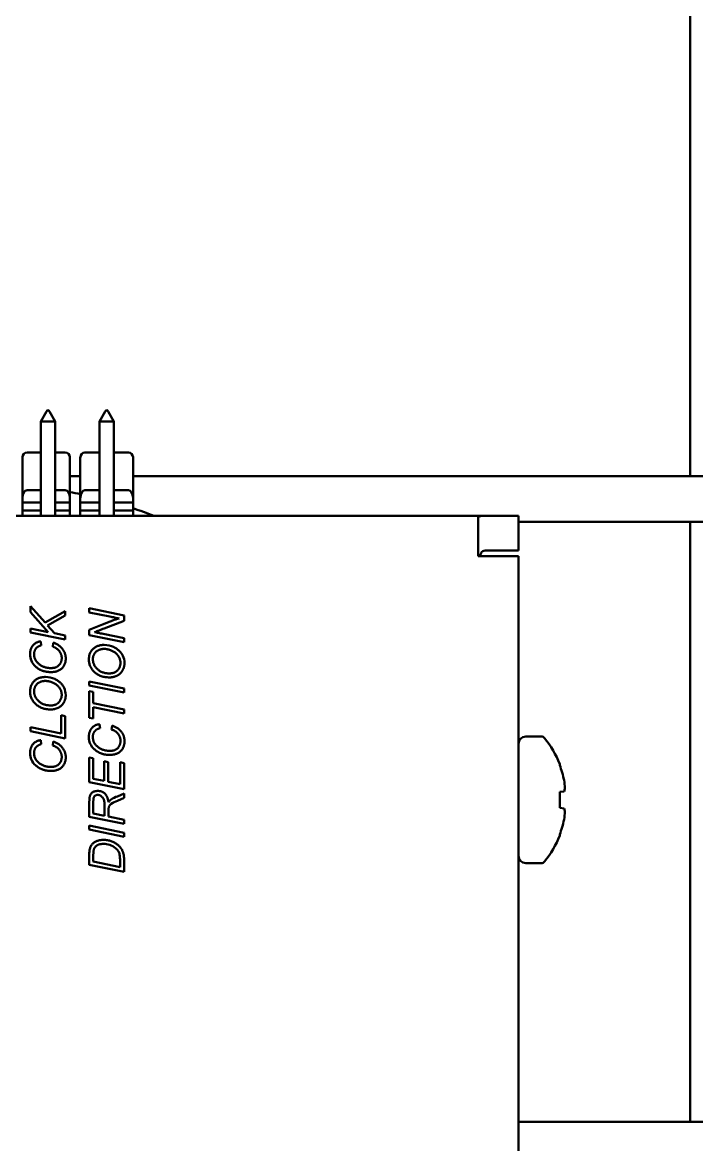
# Model space of a CAD drawing. Header units: millimetres. Extents: x 0 to 420, y 0 to 297.
# Drawn here: x 236.04 to 240.27, y 216.27 to 223.31 of the extents above; entities that cross this region are included whole.
import ezdxf

# ---------------------------------------------------------------- set-up
doc = ezdxf.new("R2010")
doc.units = ezdxf.units.MM
doc.header["$LTSCALE"] = 0.75
doc.layers.add('Visible', color=7, linetype='Continuous', lineweight=50)

msp = doc.modelspace()

# ---------------------------------------------------------------- linework, layer by layer
at = {"layer": 'Visible', "extrusion": (0, 1, 0)}
for p, q in [((240.2256, 220.4644), (240.2256, 240.1314)), ((236.1542, 220.8079), (236.19, 220.87)), ((236.1994, 220.87), (236.1994, 220.8817)), ((236.2089, 220.87), (236.2447, 220.8079)), ((236.5225, 220.8079), (236.5583, 220.87)), ((236.5677, 220.87), (236.5677, 220.8817)), ((236.5772, 220.87), (236.613, 220.8079)), ((236.1542, 220.8079), (236.1541, 220.8077)), ((236.1541, 220.2172), (236.1541, 220.8077)), ((236.2339, 220.8077), (236.165, 220.8077)), ((236.2448, 220.8077), (236.2447, 220.8079)), ((236.2448, 220.8077), (236.2448, 220.2172)), ((236.5225, 220.8079), (236.5224, 220.8077)), ((236.5224, 220.2172), (236.5224, 220.8077)), ((236.6022, 220.8077), (236.5333, 220.8077)), ((236.6131, 220.8077), (236.613, 220.8079)), ((236.6131, 220.8077), (236.6131, 220.2172)), ((236.0398, 220.5837), (236.0398, 220.5773)), ((236.0398, 220.3295), (236.0398, 220.5773)), ((236.1541, 220.6127), (236.0688, 220.6127)), ((236.3083, 220.6127), (236.2448, 220.6127)), ((236.3373, 220.5773), (236.3373, 220.5837)), ((236.3373, 220.5773), (236.3373, 220.3295)), ((236.4026, 220.5837), (236.4026, 220.5773)), ((236.4026, 220.3295), (236.4026, 220.5773)), ((236.5224, 220.6127), (236.4317, 220.6127)), ((236.7038, 220.6127), (236.6131, 220.6127)), ((236.7328, 220.5773), (236.7328, 220.5837)), ((236.7328, 220.5773), (236.7328, 220.3295)), ((236.3373, 220.4644), (236.4026, 220.4644)), ((236.7328, 220.4644), (274.8162, 220.4644)), ((236.1541, 220.3768), (236.0688, 220.3768)), ((236.3083, 220.3768), (236.2448, 220.3768)), ((236.5224, 220.3768), (236.4317, 220.3768)), ((236.7038, 220.3768), (236.6131, 220.3768)), ((236.0398, 220.3295), (236.0398, 220.2998)), ((236.1541, 220.2998), (236.0398, 220.2998)), ((236.0398, 220.2998), (236.0398, 220.2498)), ((236.3373, 220.2998), (236.2448, 220.2998)), ((236.3373, 220.3295), (236.3373, 220.2998)), ((236.3373, 220.2498), (236.3373, 220.2998)), ((236.4026, 220.3295), (236.4026, 220.2998)), ((236.5224, 220.2998), (236.4026, 220.2998)), ((236.4026, 220.2998), (236.4026, 220.2498)), ((236.7328, 220.2998), (236.6131, 220.2998)), ((236.7328, 220.2998), (236.7328, 220.3295)), ((236.7328, 220.2498), (236.7328, 220.2998)), ((236.1541, 220.2498), (236.0398, 220.2498)), ((236.0398, 220.2498), (236.0398, 220.2172)), ((236.3373, 220.2498), (236.2448, 220.2498)), ((236.3373, 220.2172), (236.3373, 220.2498)), ((236.5224, 220.2498), (236.4026, 220.2498)), ((236.4026, 220.2498), (236.4026, 220.2172)), ((236.7328, 220.2498), (236.6131, 220.2498)), ((236.7328, 220.2172), (236.7328, 220.2498)), ((233.0573, 220.2172), (238.957, 220.2172)), ((238.8955, 219.9632), (238.8955, 220.2022)), ((238.957, 220.2172), (238.9702, 220.2172)), ((239.1495, 220.2172), (238.9702, 220.2172)), ((239.1495, 220.2172), (239.1495, 219.9995)), ((274.8162, 220.1787), (239.1495, 220.1787)), ((240.2256, 216.4171), (240.2256, 220.1787)), ((239.1495, 219.9632), (238.8955, 219.9632)), ((238.9702, 219.9995), (238.957, 219.9995)), ((238.9702, 219.9995), (239.1495, 219.9995)), ((239.1495, 219.9632), (239.1495, 214.1865)), ((236.0906, 219.6499), (236.182, 219.548)), ((236.0906, 219.613), (236.0906, 219.6499)), ((236.2011, 219.4879), (236.0906, 219.613)), ((236.182, 219.548), (236.3083, 219.6193)), ((236.3083, 219.5909), (236.1978, 219.5285)), ((236.3083, 219.6193), (236.3083, 219.5909)), ((236.4589, 219.6367), (236.6766, 219.5919)), ((236.4589, 219.6112), (236.4589, 219.6367)), ((236.5879, 219.5846), (236.4589, 219.6112)), ((236.6766, 219.5919), (236.6766, 219.5584)), ((236.1978, 219.5285), (236.2409, 219.4798)), ((236.4589, 219.5007), (236.5416, 219.5353)), ((236.6766, 219.5584), (236.5521, 219.5104)), ((236.0906, 219.5103), (236.2011, 219.4879)), ((236.0906, 219.4848), (236.0906, 219.5103)), ((236.3083, 219.4405), (236.0906, 219.4848)), ((236.2409, 219.4798), (236.3083, 219.4661)), ((236.3083, 219.4661), (236.3083, 219.4405)), ((236.4589, 219.4684), (236.4589, 219.5007)), ((236.6766, 219.4238), (236.4589, 219.4684)), ((236.5447, 219.4764), (236.6766, 219.4493)), ((236.6766, 219.4493), (236.6766, 219.4238)), ((236.1548, 219.4294), (236.1576, 219.4042)), ((236.2302, 219.3959), (236.2329, 219.421)), ((236.4589, 219.1786), (236.6766, 219.1339)), ((236.4589, 219.153), (236.4589, 219.1786)), ((236.6766, 219.1084), (236.4589, 219.153)), ((236.4589, 219.1175), (236.484, 219.1123)), ((236.4589, 218.9501), (236.4589, 219.1175)), ((236.484, 219.1123), (236.484, 219.0421)), ((236.6766, 219.1339), (236.6766, 219.1084)), ((236.484, 219.0421), (236.6766, 219.0027)), ((236.2832, 218.966), (236.3083, 218.9604)), ((236.2832, 218.8516), (236.2832, 218.966)), ((236.3083, 218.9604), (236.3083, 218.8209)), ((236.484, 219.0166), (236.484, 218.9449)), ((236.6766, 218.9772), (236.484, 219.0166)), ((236.6766, 219.0027), (236.6766, 218.9772)), ((236.0906, 218.891), (236.2832, 218.8516)), ((236.0906, 218.8655), (236.0906, 218.891)), ((236.484, 218.9449), (236.4589, 218.9501)), ((236.5231, 218.9102), (236.5259, 218.8851)), ((236.5985, 218.8767), (236.6012, 218.9018)), ((236.3083, 218.8209), (236.0906, 218.8655)), ((239.2914, 218.8329), (239.1948, 218.8329)), ((236.1548, 218.8097), (236.1576, 218.7846)), ((236.2302, 218.7762), (236.2329, 218.8013)), ((236.4589, 218.7008), (236.484, 218.6969)), ((236.4589, 218.5473), (236.4589, 218.7008)), ((236.484, 218.6969), (236.484, 218.5677)), ((236.551, 218.6785), (236.5761, 218.6729)), ((236.551, 218.554), (236.551, 218.6785)), ((236.5761, 218.6729), (236.5761, 218.5489)), ((236.6515, 218.6709), (236.6766, 218.6658)), ((236.6515, 218.5334), (236.6515, 218.6709)), ((236.6766, 218.6658), (236.6766, 218.5027)), ((239.4073, 218.6595), (239.4073, 218.6537)), ((236.6766, 218.5027), (236.4589, 218.5473)), ((236.484, 218.5677), (236.551, 218.554)), ((236.5761, 218.5489), (236.6515, 218.5334)), ((236.6362, 218.4574), (236.6766, 218.4759)), ((236.6766, 218.4759), (236.6766, 218.4485)), ((239.4346, 218.4887), (239.4073, 218.4863)), ((239.4073, 218.4863), (239.4073, 218.3848)), ((236.4589, 218.3296), (236.4589, 218.4208)), ((236.484, 218.4249), (236.484, 218.35)), ((236.5538, 218.3357), (236.5538, 218.4169)), ((236.6766, 218.4485), (236.6351, 218.4294)), ((236.6766, 218.285), (236.4589, 218.3296)), ((236.484, 218.35), (236.5538, 218.3357)), ((236.5789, 218.3668), (236.5789, 218.3305)), ((236.5789, 218.3305), (236.6766, 218.3105)), ((239.4073, 218.3848), (239.4346, 218.3824)), ((236.4589, 218.2742), (236.6766, 218.2296)), ((236.4589, 218.2487), (236.4589, 218.2742)), ((236.6766, 218.204), (236.4589, 218.2487)), ((236.6766, 218.3105), (236.6766, 218.285)), ((236.6766, 218.2296), (236.6766, 218.204)), ((239.4073, 218.2174), (239.4073, 218.2116)), ((236.4589, 218.0282), (236.4589, 218.0933)), ((236.484, 218.0896), (236.484, 218.0486)), ((236.484, 218.0486), (236.6515, 218.0142)), ((236.6515, 218.0142), (236.6515, 218.0501)), ((236.6766, 218.0611), (236.6766, 217.9835)), ((239.2914, 218.0382), (239.1948, 218.0382)), ((236.6766, 217.9835), (236.4589, 218.0282)), ((239.1495, 216.4171), (274.8162, 216.4171))]:
    msp.add_line(p, q, dxfattribs=at)
at = {"layer": 'Visible', "extrusion": (1e-16, 0, -1)}
for centre, radius, start, end in [((-236.0688, 220.5837), 0.029, 0, 90), ((-236.3083, 220.5837), 0.029, 90, 180), ((-236.4317, 220.5837), 0.029, 0, 90), ((-236.7038, 220.5837), 0.029, 90, 180), ((-235.8057, 217.4786), 2.9355, 100.43434, 101.73343), ((-235.8057, 217.4786), 2.9355, 108.41177, 111.10435), ((-237.0592, 218.3151), 1.3254, 67.01442, 69.9748), ((-236.8051, 218.9752), 0.6184, 71.14672, 75.07953), ((-236.554, 219.2709), 0.1361, 89.52404, 114.92755), ((-236.1892, 219.3475), 0.1014, 311.63543, 0.97367), ((-236.574, 219.2933), 0.1054, 154.09269, 180.20637), ((-236.1857, 219.07), 0.1361, 89.52404, 114.92755), ((-236.2057, 219.0923), 0.1054, 154.09269, 180.20637), ((-236.5575, 218.8284), 0.1014, 311.63543, 0.97367), ((-239.1948, 218.7875), 0.0454, 0, 90), ((-239.2914, 218.8057), 0.0272, 90, 141.08525), ((-238.833, 218.4355), 0.6164, 141.08525, 158.69703), ((-236.1892, 218.7279), 0.1014, 311.63543, 0.97367), ((-236.6452, 218.3773), 0.0791, 32.99937, 50.68302), ((-236.7057, 218.2523), 0.2166, 59.3057, 71.28029), ((-236.6995, 218.2376), 0.2024, 59.31471, 71.45504), ((-238.833, 218.4355), 0.6164, 201.30297, 218.91475), ((-236.6022, 218.098), 0.1434, 358.11783, 12.53127), ((-236.5495, 218.042), 0.1174, 88.82374, 128.77946), ((-236.5738, 218.0718), 0.0789, 128.60905, 148.1095), ((-236.5841, 218.0797), 0.066, 149.19337, 168.07344), ((-236.3532, 218.0526), 0.2983, 172.15289, 180.47968), ((-236.5176, 218.0638), 0.159, 168.11677, 180.95981), ((-239.1948, 218.0836), 0.0454, 270, 0), ((-239.2914, 218.0654), 0.0272, 218.91475, 270)]:
    msp.add_arc(centre, radius, start, end, dxfattribs=at)
for centre, major_axis, ratio, start_param, end_param in [((236.1994, 220.8645), (0.0122, 0.0211), 0.447214, -1.570796, -0.911738), ((236.1994, 220.8645), (-0.0122, 0.0211), 0.447214, 0.911738, 1.570796), ((236.5677, 220.8645), (0.0122, 0.0211), 0.447214, -1.570796, -0.911738), ((236.5677, 220.8645), (-0.0122, 0.0211), 0.447214, 0.911738, 1.570796), ((236.165, 220.8048), (-0.0109, 0.0029), 0.236068, 0.06317, 1.381286), ((236.2339, 220.8048), (0.0109, 0.0029), 0.236068, -1.381286, -0.06317), ((236.5333, 220.8048), (-0.0109, 0.0029), 0.236068, 0.06317, 1.381286), ((236.6022, 220.8048), (0.0109, 0.0029), 0.236068, -1.381286, -0.06317)]:
    msp.add_ellipse(centre, major_axis=major_axis, ratio=ratio, start_param=start_param, end_param=end_param, dxfattribs=at)
at = {"layer": 'Visible'}
for centre, major_axis, ratio, start_param, end_param in [((236.165, 220.8266), (0, 0.0189), 0.57735, 3.015252, 3.141593), ((236.2339, 220.8266), (0, 0.0189), 0.57735, 3.141593, 3.267933), ((236.5333, 220.8266), (0, 0.0189), 0.57735, 3.015252, 3.141593), ((236.6022, 220.8266), (0, 0.0189), 0.57735, 3.141593, 3.267933), ((236.0688, 220.3295), (0, 0.0473), 0.613596, 0, 1.570796), ((236.3083, 220.3295), (0, 0.0473), 0.613596, 4.712389, 6.283185), ((236.4317, 220.3295), (0, 0.0473), 0.613596, 0, 1.570796), ((236.7038, 220.3295), (0, 0.0473), 0.613596, 4.712389, 6.283185), ((238.8329, 218.4355), (0, 0.6164), 0.996195, -1.36912, -1.209106), ((238.8292, 218.4521), (0.5994, 0.137), 0.920364, -0.142106, -0.054321), ((238.8292, 218.4756), (0.6121, 0.058), 0.381227, -0.189152, -0.101366), ((238.8292, 218.3955), (-0.6121, 0.058), 0.381227, 3.242959, 3.330744), ((238.8292, 218.4189), (-0.5994, 0.137), 0.920364, 3.195914, 3.283699), ((238.8329, 218.4355), (0, 0.6164), 0.996195, 4.350699, 4.510713)]:
    msp.add_ellipse(centre, major_axis=major_axis, ratio=ratio, start_param=start_param, end_param=end_param, dxfattribs=at)
for points, knots in [([(238.8955, 220.2022), (238.8955, 220.2062), (238.8976, 220.2095), (238.9068, 220.2142), (238.9138, 220.2155), (238.9301, 220.2169), (238.9403, 220.2171), (238.9533, 220.2172), (238.9551, 220.2172), (238.957, 220.2172)], [-0.0968895, -0.0968895, -0.0968895, -0.0968895, -0.07239994, -0.07239994, -0.04791037, -0.04791037, -0.02395518, -0.02395518, -0.02006319, -0.02006319, -0.02006319, -0.02006319]), ([(238.957, 219.9995), (238.9542, 219.9995), (238.9515, 219.9994), (238.9431, 219.9991), (238.9376, 219.9985), (238.9279, 219.9959), (238.9236, 219.9939), (238.9169, 219.9876), (238.9143, 219.9836), (238.9118, 219.9764), (238.9112, 219.9739), (238.9104, 219.9686), (238.9102, 219.9658), (238.9102, 219.9632)], [0.02041272, 0.02041272, 0.02041272, 0.02041272, 0.02638166, 0.02638166, 0.0395725, 0.0395725, 0.05276333, 0.05276333, 0.06399251, 0.06399251, 0.0696071, 0.0696071, 0.07522169, 0.07522169, 0.07522169, 0.07522169]), ([(236.6459, 219.5727), (236.6362, 219.5747), (236.6169, 219.5786), (236.5976, 219.5826), (236.5879, 219.5846)], [0, 0, 0, 0, 0.499565, 1, 1, 1, 1]), ([(236.5521, 219.5104), (236.5467, 219.5083), (236.5361, 219.5042), (236.5206, 219.4983), (236.506, 219.4926), (236.4965, 219.489), (236.4919, 219.4872)], [0, 0, 0, 0, 0.271451, 0.528715, 0.771645, 1, 1, 1, 1]), ([(236.4919, 219.4872), (236.4958, 219.4864), (236.5039, 219.4848), (236.5166, 219.4822), (236.5303, 219.4794), (236.5398, 219.4774), (236.5447, 219.4764)], [0, 0, 0, 0, 0.21975, 0.459511, 0.71975, 1, 1, 1, 1]), ([(236.0878, 219.3492), (236.0879, 219.352), (236.088, 219.3575), (236.0888, 219.3655), (236.0903, 219.373), (236.0922, 219.3802), (236.0948, 219.387), (236.0979, 219.3933), (236.1016, 219.3993), (236.1059, 219.4048), (236.1106, 219.4098), (236.1158, 219.4143), (236.1213, 219.4183), (236.1272, 219.4216), (236.1336, 219.4244), (236.1403, 219.4266), (236.1474, 219.4284), (236.1523, 219.429), (236.1548, 219.4294)], [0, 0, 0, 0, 0.072432, 0.141419, 0.207816, 0.271929, 0.334102, 0.395135, 0.455398, 0.515577, 0.575053, 0.634103, 0.692478, 0.751397, 0.810806, 0.871607, 0.934792, 1, 1, 1, 1]), ([(236.1576, 219.4042), (236.1558, 219.4037), (236.1522, 219.4027), (236.1471, 219.4007), (236.1424, 219.3986), (236.138, 219.3962), (236.1339, 219.3937), (236.1303, 219.3908), (236.127, 219.3878), (236.124, 219.3844), (236.1214, 219.3809), (236.1191, 219.3771), (236.1172, 219.3731), (236.1156, 219.3688), (236.1144, 219.3643), (236.1135, 219.3595), (236.113, 219.3545), (236.113, 219.351), (236.1129, 219.3493)], [0, 0, 0, 0, 0.073837, 0.143953, 0.211494, 0.275723, 0.337491, 0.397518, 0.455498, 0.513133, 0.570102, 0.6269, 0.684293, 0.743297, 0.804167, 0.866797, 0.932143, 1, 1, 1, 1]), ([(236.286, 219.3246), (236.2859, 219.3266), (236.2859, 219.3305), (236.2851, 219.3363), (236.284, 219.3419), (236.2824, 219.3474), (236.2804, 219.3527), (236.2778, 219.3579), (236.2749, 219.363), (236.2715, 219.3678), (236.2676, 219.3725), (236.2634, 219.3768), (236.2588, 219.3809), (236.2538, 219.3846), (236.2484, 219.3879), (236.2427, 219.3909), (236.2366, 219.3936), (236.2323, 219.3951), (236.2302, 219.3959)], [0, 0, 0, 0, 0.060714, 0.120473, 0.179174, 0.238193, 0.296791, 0.355884, 0.416315, 0.477655, 0.539918, 0.602208, 0.66495, 0.728859, 0.793839, 0.860382, 0.929196, 1, 1, 1, 1]), ([(236.2329, 219.421), (236.2361, 219.4198), (236.2422, 219.4175), (236.251, 219.4135), (236.2592, 219.4091), (236.2669, 219.4044), (236.2739, 219.3992), (236.2803, 219.3936), (236.2862, 219.3877), (236.2914, 219.3814), (236.296, 219.3747), (236.3001, 219.3679), (236.3035, 219.3609), (236.3063, 219.3536), (236.3084, 219.3462), (236.31, 219.3385), (236.3109, 219.3307), (236.311, 219.3254), (236.3111, 219.3227)], [0, 0, 0, 0, 0.074708, 0.146232, 0.215412, 0.28197, 0.346609, 0.409581, 0.471472, 0.532484, 0.592555, 0.651264, 0.709256, 0.766626, 0.824289, 0.881888, 0.940311, 1, 1, 1, 1]), ([(236.4561, 219.3166), (236.4562, 219.3199), (236.4563, 219.3263), (236.4576, 219.3356), (236.4596, 219.3445), (236.4625, 219.353), (236.4663, 219.3609), (236.4708, 219.3684), (236.4762, 219.3754), (236.4823, 219.3819), (236.4892, 219.3878), (236.4966, 219.393), (236.5046, 219.3973), (236.5132, 219.4009), (236.5223, 219.4037), (236.532, 219.4056), (236.5423, 219.4068), (236.5493, 219.407), (236.5529, 219.407)], [0, 0, 0, 0, 0.06557, 0.128735, 0.18968, 0.249063, 0.307551, 0.365938, 0.424966, 0.48518, 0.545743, 0.60627, 0.667126, 0.728998, 0.792845, 0.858811, 0.927708, 1, 1, 1, 1]), ([(236.5508, 219.3819), (236.5482, 219.3818), (236.5432, 219.3817), (236.5358, 219.3808), (236.5288, 219.3794), (236.5222, 219.3774), (236.5161, 219.3747), (236.5103, 219.3715), (236.505, 219.3677), (236.5, 219.3633), (236.4956, 219.3585), (236.4918, 219.3534), (236.4885, 219.3481), (236.4858, 219.3424), (236.4838, 219.3365), (236.4823, 219.3302), (236.4814, 219.3237), (236.4813, 219.3193), (236.4812, 219.3171)], [0, 0, 0, 0, 0.072789, 0.14192, 0.208674, 0.272904, 0.335142, 0.396976, 0.458204, 0.519861, 0.580881, 0.640702, 0.699219, 0.757526, 0.816322, 0.875985, 0.937009, 1, 1, 1, 1]), ([(236.6543, 219.2949), (236.6542, 219.2977), (236.654, 219.3033), (236.6524, 219.3117), (236.6501, 219.3198), (236.6466, 219.3277), (236.6424, 219.3353), (236.6373, 219.3425), (236.6315, 219.3492), (236.6249, 219.3556), (236.6176, 219.3615), (236.6094, 219.3666), (236.6004, 219.3712), (236.5907, 219.3749), (236.5808, 219.378), (236.5707, 219.3802), (236.5608, 219.3817), (236.5541, 219.3818), (236.5508, 219.3819)], [0, 0, 0, 0, 0.056934, 0.113201, 0.169742, 0.226928, 0.285142, 0.343532, 0.403069, 0.463886, 0.526757, 0.590969, 0.657978, 0.727863, 0.798589, 0.866979, 0.934055, 1, 1, 1, 1]), ([(236.6114, 219.3943), (236.6146, 219.3927), (236.6211, 219.3895), (236.6302, 219.3838), (236.6386, 219.3774), (236.6462, 219.3705), (236.6531, 219.3632), (236.6592, 219.3556), (236.6645, 219.3477), (236.6674, 219.3421), (236.6688, 219.3394)], [0, 0, 0, 0, 0.135348, 0.266964, 0.396515, 0.524227, 0.648407, 0.769078, 0.885562, 1, 1, 1, 1]), ([(236.1129, 219.3493), (236.113, 219.346), (236.1132, 219.3395), (236.1149, 219.33), (236.1176, 219.3211), (236.1214, 219.3126), (236.1264, 219.3046), (236.1324, 219.2971), (236.1395, 219.2901), (236.1448, 219.2859), (236.1476, 219.2838)], [0, 0, 0, 0, 0.127954, 0.251949, 0.372493, 0.492183, 0.613003, 0.73653, 0.86526, 1, 1, 1, 1]), ([(236.3111, 219.3227), (236.311, 219.3195), (236.3109, 219.3132), (236.3098, 219.3041), (236.3079, 219.2954), (236.3052, 219.2873), (236.3019, 219.2796), (236.2978, 219.2725), (236.2928, 219.2659), (236.2872, 219.2598), (236.2809, 219.2544), (236.2738, 219.2496), (236.2661, 219.2457), (236.2578, 219.2424), (236.2488, 219.2399), (236.2392, 219.238), (236.229, 219.2369), (236.2219, 219.2368), (236.2183, 219.2368)], [0, 0, 0, 0, 0.067191, 0.131134, 0.192685, 0.25186, 0.309663, 0.366823, 0.423691, 0.481298, 0.539455, 0.598096, 0.658016, 0.720068, 0.784788, 0.852528, 0.92432, 1, 1, 1, 1]), ([(236.2186, 219.2619), (236.2213, 219.2619), (236.2264, 219.262), (236.2339, 219.2629), (236.241, 219.2642), (236.2475, 219.2661), (236.2536, 219.2686), (236.2591, 219.2715), (236.2642, 219.2751), (236.2688, 219.2792), (236.2728, 219.2837), (236.2763, 219.2886), (236.2793, 219.2938), (236.2818, 219.2993), (236.2836, 219.3052), (236.285, 219.3114), (236.2858, 219.3179), (236.2859, 219.3224), (236.286, 219.3246)], [0, 0, 0, 0, 0.076554, 0.14849, 0.217041, 0.281998, 0.344266, 0.404497, 0.463309, 0.522232, 0.580564, 0.637771, 0.695076, 0.752725, 0.811565, 0.871926, 0.934728, 1, 1, 1, 1]), ([(236.5853, 219.2033), (236.5806, 219.2034), (236.5714, 219.2036), (236.5579, 219.2051), (236.5452, 219.2077), (236.5331, 219.2113), (236.5217, 219.216), (236.511, 219.2217), (236.501, 219.2284), (236.4917, 219.2361), (236.4834, 219.2446), (236.4761, 219.2536), (236.4699, 219.263), (236.4649, 219.2729), (236.4609, 219.2832), (236.4581, 219.2939), (236.4564, 219.3051), (236.4562, 219.3128), (236.4561, 219.3166)], [0, 0, 0, 0, 0.073381, 0.143531, 0.211208, 0.27664, 0.340385, 0.403152, 0.465616, 0.528636, 0.590764, 0.65065, 0.709022, 0.766389, 0.82352, 0.881009, 0.939765, 1, 1, 1, 1]), ([(236.4812, 219.3171), (236.4813, 219.3142), (236.4815, 219.3085), (236.4829, 219.3001), (236.4851, 219.2919), (236.4882, 219.284), (236.4923, 219.2763), (236.4972, 219.2689), (236.5031, 219.2619), (236.5097, 219.2551), (236.5171, 219.2488), (236.5252, 219.2433), (236.5339, 219.2387), (236.5433, 219.2349), (236.5532, 219.2319), (236.5637, 219.2299), (236.5749, 219.2286), (236.5825, 219.2285), (236.5864, 219.2284)], [0, 0, 0, 0, 0.056367, 0.111664, 0.166499, 0.221883, 0.277844, 0.335488, 0.395082, 0.45761, 0.521172, 0.584417, 0.648522, 0.713569, 0.780943, 0.85081, 0.923465, 1, 1, 1, 1]), ([(236.2183, 219.2368), (236.2159, 219.2368), (236.2111, 219.2368), (236.2041, 219.2373), (236.1972, 219.2379), (236.1904, 219.2389), (236.1838, 219.2401), (236.1774, 219.2416), (236.1711, 219.2434), (236.165, 219.2455), (236.1591, 219.2478), (236.1532, 219.2503), (236.1476, 219.2533), (236.1421, 219.2564), (236.1368, 219.2598), (236.1316, 219.2635), (236.1266, 219.2675), (236.1234, 219.2703), (236.1218, 219.2717)], [0, 0, 0, 0, 0.068463, 0.135799, 0.201641, 0.266589, 0.330301, 0.39299, 0.454706, 0.516365, 0.576919, 0.637281, 0.697396, 0.757601, 0.817674, 0.878006, 0.938845, 1, 1, 1, 1]), ([(236.1476, 219.2838), (236.1501, 219.2821), (236.1551, 219.2785), (236.1632, 219.2741), (236.1715, 219.2703), (236.1803, 219.2673), (236.1894, 219.2648), (236.1988, 219.2631), (236.2086, 219.2621), (236.2152, 219.262), (236.2186, 219.2619)], [0, 0, 0, 0, 0.121764, 0.243133, 0.364214, 0.486457, 0.610019, 0.736748, 0.866079, 1, 1, 1, 1]), ([(236.6794, 219.2929), (236.6794, 219.2908), (236.6793, 219.2866), (236.6787, 219.2804), (236.6777, 219.2743), (236.6764, 219.2684), (236.6746, 219.2626), (236.6725, 219.2569), (236.67, 219.2515), (236.6671, 219.2461), (236.6638, 219.241), (236.6603, 219.2362), (236.6564, 219.2317), (236.6523, 219.2275), (236.6478, 219.2237), (236.643, 219.2202), (236.6379, 219.2169), (236.6325, 219.2141), (236.6269, 219.2115), (236.6213, 219.2093), (236.6155, 219.2074), (236.6096, 219.2059), (236.6037, 219.2047), (236.5976, 219.2039), (236.5915, 219.2034), (236.5873, 219.2033), (236.5853, 219.2033)], [0, 0, 0, 0, 0.04374, 0.086472, 0.128617, 0.17039, 0.211696, 0.252916, 0.294456, 0.336259, 0.377879, 0.418789, 0.459555, 0.499789, 0.540555, 0.581047, 0.622505, 0.664309, 0.706393, 0.748493, 0.790068, 0.831544, 0.873361, 0.915079, 0.957458, 1, 1, 1, 1]), ([(236.5864, 219.2284), (236.5895, 219.2285), (236.5955, 219.2287), (236.6044, 219.2303), (236.6129, 219.2328), (236.6196, 219.2358), (236.6247, 219.2387), (236.6283, 219.2411), (236.6317, 219.2437), (236.6349, 219.2467), (236.6379, 219.2498), (236.6406, 219.2532), (236.6432, 219.2569), (236.6462, 219.2621), (236.6495, 219.2689), (236.6522, 219.2774), (236.6539, 219.286), (236.6542, 219.2919), (236.6543, 219.2949)], [0, 0, 0, 0, 0.086713, 0.170424, 0.253503, 0.336156, 0.377683, 0.418195, 0.458822, 0.499477, 0.540111, 0.58125, 0.623132, 0.665987, 0.75133, 0.834629, 0.916948, 1, 1, 1, 1]), ([(236.0878, 219.1156), (236.0879, 219.1189), (236.088, 219.1253), (236.0893, 219.1347), (236.0913, 219.1436), (236.0942, 219.152), (236.098, 219.1599), (236.1025, 219.1675), (236.1079, 219.1744), (236.114, 219.181), (236.1209, 219.1869), (236.1283, 219.192), (236.1363, 219.1963), (236.1449, 219.2), (236.154, 219.2027), (236.1637, 219.2046), (236.174, 219.2058), (236.181, 219.206), (236.1846, 219.2061)], [0, 0, 0, 0, 0.06557, 0.128735, 0.18968, 0.249063, 0.307551, 0.365938, 0.424966, 0.48518, 0.545743, 0.60627, 0.667126, 0.728998, 0.792845, 0.858811, 0.927708, 1, 1, 1, 1]), ([(236.1825, 219.1809), (236.1799, 219.1809), (236.1749, 219.1808), (236.1675, 219.1799), (236.1605, 219.1785), (236.1539, 219.1764), (236.1478, 219.1738), (236.142, 219.1705), (236.1367, 219.1667), (236.1317, 219.1624), (236.1273, 219.1576), (236.1235, 219.1525), (236.1202, 219.1471), (236.1175, 219.1415), (236.1155, 219.1355), (236.114, 219.1293), (236.1131, 219.1228), (236.113, 219.1184), (236.1129, 219.1161)], [0, 0, 0, 0, 0.072789, 0.14192, 0.208674, 0.272904, 0.335142, 0.396976, 0.458204, 0.519861, 0.580881, 0.640702, 0.699219, 0.757526, 0.816322, 0.875985, 0.937009, 1, 1, 1, 1]), ([(236.286, 219.0939), (236.2859, 219.0967), (236.2857, 219.1024), (236.2841, 219.1107), (236.2818, 219.1189), (236.2783, 219.1267), (236.2741, 219.1343), (236.269, 219.1415), (236.2632, 219.1483), (236.2566, 219.1546), (236.2493, 219.1605), (236.2411, 219.1657), (236.2321, 219.1702), (236.2224, 219.174), (236.2125, 219.177), (236.2024, 219.1793), (236.1925, 219.1807), (236.1858, 219.1809), (236.1825, 219.1809)], [0, 0, 0, 0, 0.056934, 0.113201, 0.169742, 0.226928, 0.285142, 0.343532, 0.403069, 0.463886, 0.526757, 0.590969, 0.657978, 0.727863, 0.798589, 0.866979, 0.934055, 1, 1, 1, 1]), ([(236.2431, 219.1934), (236.2463, 219.1917), (236.2528, 219.1885), (236.2619, 219.1828), (236.2703, 219.1765), (236.2779, 219.1695), (236.2848, 219.1622), (236.2909, 219.1546), (236.2962, 219.1467), (236.2991, 219.1412), (236.3005, 219.1384)], [0, 0, 0, 0, 0.135348, 0.266964, 0.396515, 0.524227, 0.648407, 0.769078, 0.885562, 1, 1, 1, 1]), ([(236.217, 219.0023), (236.2123, 219.0024), (236.2031, 219.0026), (236.1896, 219.0041), (236.1769, 219.0067), (236.1648, 219.0104), (236.1534, 219.015), (236.1427, 219.0207), (236.1327, 219.0275), (236.1234, 219.0352), (236.1151, 219.0436), (236.1078, 219.0526), (236.1016, 219.062), (236.0966, 219.0719), (236.0926, 219.0822), (236.0898, 219.093), (236.0881, 219.1042), (236.0879, 219.1118), (236.0878, 219.1156)], [0, 0, 0, 0, 0.073381, 0.143531, 0.211208, 0.27664, 0.340385, 0.403152, 0.465616, 0.528636, 0.590764, 0.65065, 0.709022, 0.766389, 0.82352, 0.881009, 0.939765, 1, 1, 1, 1]), ([(236.1129, 219.1161), (236.113, 219.1132), (236.1132, 219.1075), (236.1146, 219.0991), (236.1168, 219.0909), (236.1199, 219.083), (236.124, 219.0754), (236.1289, 219.068), (236.1348, 219.0609), (236.1414, 219.0541), (236.1488, 219.0478), (236.1569, 219.0423), (236.1656, 219.0377), (236.175, 219.034), (236.1849, 219.031), (236.1954, 219.0289), (236.2066, 219.0277), (236.2142, 219.0275), (236.2181, 219.0274)], [0, 0, 0, 0, 0.056367, 0.111664, 0.166499, 0.221883, 0.277844, 0.335488, 0.395082, 0.45761, 0.521172, 0.584417, 0.648522, 0.713569, 0.780943, 0.85081, 0.923465, 1, 1, 1, 1]), ([(236.2181, 219.0274), (236.2212, 219.0275), (236.2272, 219.0277), (236.2361, 219.0293), (236.2446, 219.0318), (236.2513, 219.0348), (236.2564, 219.0377), (236.26, 219.0401), (236.2634, 219.0428), (236.2666, 219.0457), (236.2696, 219.0489), (236.2723, 219.0523), (236.2749, 219.0559), (236.2779, 219.0611), (236.2812, 219.0679), (236.2839, 219.0764), (236.2856, 219.0851), (236.2859, 219.0909), (236.286, 219.0939)], [0, 0, 0, 0, 0.086713, 0.170424, 0.253503, 0.336156, 0.377683, 0.418195, 0.458822, 0.499477, 0.540111, 0.58125, 0.623132, 0.665987, 0.75133, 0.834629, 0.916948, 1, 1, 1, 1]), ([(236.3111, 219.092), (236.3111, 219.0898), (236.311, 219.0856), (236.3104, 219.0794), (236.3094, 219.0733), (236.3081, 219.0674), (236.3063, 219.0616), (236.3042, 219.056), (236.3017, 219.0505), (236.2988, 219.0451), (236.2955, 219.0401), (236.292, 219.0352), (236.2881, 219.0307), (236.284, 219.0266), (236.2795, 219.0227), (236.2747, 219.0192), (236.2696, 219.016), (236.2642, 219.0131), (236.2586, 219.0106), (236.253, 219.0084), (236.2472, 219.0065), (236.2413, 219.0049), (236.2354, 219.0038), (236.2293, 219.0029), (236.2232, 219.0024), (236.219, 219.0023), (236.217, 219.0023)], [0, 0, 0, 0, 0.04374, 0.086472, 0.128617, 0.17039, 0.211696, 0.252916, 0.294456, 0.336259, 0.377879, 0.418789, 0.459555, 0.499789, 0.540555, 0.581047, 0.622505, 0.664309, 0.706393, 0.748493, 0.790068, 0.831544, 0.873361, 0.915079, 0.957458, 1, 1, 1, 1]), ([(236.4561, 218.8301), (236.4562, 218.8329), (236.4563, 218.8383), (236.4571, 218.8463), (236.4586, 218.8539), (236.4605, 218.861), (236.4631, 218.8678), (236.4662, 218.8741), (236.4699, 218.8801), (236.4742, 218.8856), (236.4789, 218.8906), (236.4841, 218.8951), (236.4896, 218.8991), (236.4955, 218.9024), (236.5019, 218.9053), (236.5086, 218.9075), (236.5157, 218.9092), (236.5206, 218.9099), (236.5231, 218.9102)], [0, 0, 0, 0, 0.072432, 0.141419, 0.207816, 0.271929, 0.334102, 0.395135, 0.455398, 0.515577, 0.575053, 0.634103, 0.692478, 0.751397, 0.810806, 0.871607, 0.934792, 1, 1, 1, 1]), ([(236.5259, 218.8851), (236.5241, 218.8845), (236.5205, 218.8835), (236.5154, 218.8816), (236.5107, 218.8795), (236.5063, 218.8771), (236.5022, 218.8745), (236.4986, 218.8717), (236.4953, 218.8686), (236.4923, 218.8653), (236.4897, 218.8617), (236.4874, 218.858), (236.4855, 218.8539), (236.4839, 218.8496), (236.4827, 218.8451), (236.4818, 218.8403), (236.4813, 218.8353), (236.4813, 218.8319), (236.4812, 218.8301)], [0, 0, 0, 0, 0.073837, 0.143953, 0.211494, 0.275723, 0.337491, 0.397518, 0.455498, 0.513133, 0.570102, 0.6269, 0.684293, 0.743297, 0.804167, 0.866797, 0.932143, 1, 1, 1, 1]), ([(236.6012, 218.9018), (236.6044, 218.9006), (236.6105, 218.8984), (236.6193, 218.8944), (236.6275, 218.89), (236.6352, 218.8852), (236.6422, 218.88), (236.6486, 218.8745), (236.6545, 218.8685), (236.6597, 218.8622), (236.6643, 218.8556), (236.6684, 218.8487), (236.6718, 218.8417), (236.6746, 218.8345), (236.6767, 218.827), (236.6783, 218.8194), (236.6792, 218.8115), (236.6793, 218.8062), (236.6794, 218.8036)], [0, 0, 0, 0, 0.074708, 0.146232, 0.215412, 0.28197, 0.346609, 0.409581, 0.471472, 0.532484, 0.592555, 0.651264, 0.709256, 0.766626, 0.824289, 0.881888, 0.940311, 1, 1, 1, 1]), ([(236.4812, 218.8301), (236.4813, 218.8268), (236.4815, 218.8203), (236.4832, 218.8109), (236.4859, 218.8019), (236.4897, 218.7934), (236.4947, 218.7854), (236.5007, 218.7779), (236.5078, 218.7709), (236.5131, 218.7668), (236.5159, 218.7647)], [0, 0, 0, 0, 0.127954, 0.251949, 0.372493, 0.492183, 0.613003, 0.73653, 0.86526, 1, 1, 1, 1]), ([(236.6543, 218.8055), (236.6542, 218.8074), (236.6542, 218.8113), (236.6534, 218.8171), (236.6523, 218.8227), (236.6507, 218.8282), (236.6487, 218.8336), (236.6461, 218.8387), (236.6432, 218.8438), (236.6398, 218.8487), (236.6359, 218.8533), (236.6317, 218.8577), (236.6271, 218.8617), (236.6221, 218.8654), (236.6167, 218.8687), (236.611, 218.8717), (236.6049, 218.8745), (236.6006, 218.8759), (236.5985, 218.8767)], [0, 0, 0, 0, 0.060714, 0.120473, 0.179174, 0.238193, 0.296791, 0.355884, 0.416315, 0.477655, 0.539918, 0.602208, 0.66495, 0.728859, 0.793839, 0.860382, 0.929196, 1, 1, 1, 1]), ([(236.0878, 218.7296), (236.0879, 218.7324), (236.088, 218.7378), (236.0888, 218.7458), (236.0903, 218.7534), (236.0922, 218.7606), (236.0948, 218.7673), (236.0979, 218.7737), (236.1016, 218.7796), (236.1059, 218.7851), (236.1106, 218.7902), (236.1158, 218.7946), (236.1213, 218.7986), (236.1272, 218.802), (236.1336, 218.8048), (236.1403, 218.807), (236.1474, 218.8087), (236.1523, 218.8094), (236.1548, 218.8097)], [0, 0, 0, 0, 0.072432, 0.141419, 0.207816, 0.271929, 0.334102, 0.395135, 0.455398, 0.515577, 0.575053, 0.634103, 0.692478, 0.751397, 0.810806, 0.871607, 0.934792, 1, 1, 1, 1]), ([(236.1576, 218.7846), (236.1558, 218.7841), (236.1522, 218.783), (236.1471, 218.7811), (236.1424, 218.779), (236.138, 218.7766), (236.1339, 218.774), (236.1303, 218.7712), (236.127, 218.7681), (236.124, 218.7648), (236.1214, 218.7612), (236.1191, 218.7575), (236.1172, 218.7534), (236.1156, 218.7491), (236.1144, 218.7446), (236.1135, 218.7398), (236.113, 218.7348), (236.113, 218.7314), (236.1129, 218.7296)], [0, 0, 0, 0, 0.073837, 0.143953, 0.211494, 0.275723, 0.337491, 0.397518, 0.455498, 0.513133, 0.570102, 0.6269, 0.684293, 0.743297, 0.804167, 0.866797, 0.932143, 1, 1, 1, 1]), ([(236.286, 218.705), (236.2859, 218.707), (236.2859, 218.7109), (236.2851, 218.7166), (236.284, 218.7223), (236.2824, 218.7277), (236.2804, 218.7331), (236.2778, 218.7382), (236.2749, 218.7433), (236.2715, 218.7482), (236.2676, 218.7529), (236.2634, 218.7572), (236.2588, 218.7612), (236.2538, 218.7649), (236.2484, 218.7682), (236.2427, 218.7712), (236.2366, 218.774), (236.2323, 218.7755), (236.2302, 218.7762)], [0, 0, 0, 0, 0.060714, 0.120473, 0.179174, 0.238193, 0.296791, 0.355884, 0.416315, 0.477655, 0.539918, 0.602208, 0.66495, 0.728859, 0.793839, 0.860382, 0.929196, 1, 1, 1, 1]), ([(236.2329, 218.8013), (236.2361, 218.8002), (236.2422, 218.7979), (236.251, 218.7939), (236.2592, 218.7895), (236.2669, 218.7847), (236.2739, 218.7795), (236.2803, 218.774), (236.2862, 218.768), (236.2914, 218.7617), (236.296, 218.7551), (236.3001, 218.7482), (236.3035, 218.7412), (236.3063, 218.734), (236.3084, 218.7265), (236.31, 218.7189), (236.3109, 218.711), (236.311, 218.7057), (236.3111, 218.7031)], [0, 0, 0, 0, 0.074708, 0.146232, 0.215412, 0.28197, 0.346609, 0.409581, 0.471472, 0.532484, 0.592555, 0.651264, 0.709256, 0.766626, 0.824289, 0.881888, 0.940311, 1, 1, 1, 1]), ([(236.5866, 218.7176), (236.5842, 218.7176), (236.5794, 218.7177), (236.5724, 218.7181), (236.5655, 218.7188), (236.5587, 218.7197), (236.5521, 218.7209), (236.5457, 218.7225), (236.5394, 218.7243), (236.5333, 218.7263), (236.5274, 218.7286), (236.5215, 218.7312), (236.5159, 218.7341), (236.5104, 218.7372), (236.5051, 218.7406), (236.4999, 218.7444), (236.4949, 218.7483), (236.4917, 218.7511), (236.4901, 218.7526)], [0, 0, 0, 0, 0.068463, 0.135799, 0.201641, 0.266589, 0.330301, 0.39299, 0.454706, 0.516365, 0.576919, 0.637281, 0.697396, 0.757601, 0.817674, 0.878006, 0.938845, 1, 1, 1, 1]), ([(236.5159, 218.7647), (236.5184, 218.7629), (236.5234, 218.7594), (236.5315, 218.755), (236.5398, 218.7511), (236.5486, 218.7481), (236.5577, 218.7457), (236.5671, 218.7439), (236.5769, 218.7429), (236.5835, 218.7428), (236.5869, 218.7427)], [0, 0, 0, 0, 0.121764, 0.243133, 0.364214, 0.486457, 0.610019, 0.736748, 0.866079, 1, 1, 1, 1]), ([(236.6794, 218.8036), (236.6793, 218.8003), (236.6792, 218.7941), (236.6781, 218.7849), (236.6762, 218.7762), (236.6735, 218.7681), (236.6702, 218.7605), (236.6661, 218.7533), (236.6611, 218.7467), (236.6555, 218.7407), (236.6492, 218.7352), (236.6421, 218.7305), (236.6344, 218.7265), (236.6261, 218.7232), (236.6171, 218.7207), (236.6075, 218.7189), (236.5973, 218.7178), (236.5902, 218.7177), (236.5866, 218.7176)], [0, 0, 0, 0, 0.067191, 0.131134, 0.192685, 0.25186, 0.309663, 0.366823, 0.423691, 0.481298, 0.539455, 0.598096, 0.658016, 0.720068, 0.784788, 0.852528, 0.92432, 1, 1, 1, 1]), ([(236.5869, 218.7427), (236.5896, 218.7428), (236.5947, 218.7428), (236.6022, 218.7437), (236.6093, 218.745), (236.6158, 218.7469), (236.6219, 218.7494), (236.6274, 218.7523), (236.6325, 218.7559), (236.6371, 218.76), (236.6411, 218.7646), (236.6446, 218.7694), (236.6476, 218.7747), (236.6501, 218.7802), (236.6519, 218.7861), (236.6533, 218.7922), (236.6541, 218.7987), (236.6542, 218.8032), (236.6543, 218.8055)], [0, 0, 0, 0, 0.076554, 0.14849, 0.217041, 0.281998, 0.344266, 0.404497, 0.463309, 0.522232, 0.580564, 0.637771, 0.695076, 0.752725, 0.811565, 0.871926, 0.934728, 1, 1, 1, 1]), ([(236.1129, 218.7296), (236.113, 218.7263), (236.1132, 218.7199), (236.1149, 218.7104), (236.1176, 218.7014), (236.1214, 218.6929), (236.1264, 218.6849), (236.1324, 218.6774), (236.1395, 218.6704), (236.1448, 218.6663), (236.1476, 218.6642)], [0, 0, 0, 0, 0.127954, 0.251949, 0.372493, 0.492183, 0.613003, 0.73653, 0.86526, 1, 1, 1, 1]), ([(236.3111, 218.7031), (236.311, 218.6999), (236.3109, 218.6936), (236.3098, 218.6844), (236.3079, 218.6758), (236.3052, 218.6676), (236.3019, 218.66), (236.2978, 218.6528), (236.2928, 218.6463), (236.2872, 218.6402), (236.2809, 218.6347), (236.2738, 218.63), (236.2661, 218.626), (236.2578, 218.6227), (236.2488, 218.6202), (236.2392, 218.6184), (236.229, 218.6173), (236.2219, 218.6172), (236.2183, 218.6171)], [0, 0, 0, 0, 0.067191, 0.131134, 0.192685, 0.25186, 0.309663, 0.366823, 0.423691, 0.481298, 0.539455, 0.598096, 0.658016, 0.720068, 0.784788, 0.852528, 0.92432, 1, 1, 1, 1]), ([(236.2186, 218.6422), (236.2213, 218.6423), (236.2264, 218.6424), (236.2339, 218.6432), (236.241, 218.6445), (236.2475, 218.6465), (236.2536, 218.6489), (236.2591, 218.6519), (236.2642, 218.6554), (236.2688, 218.6595), (236.2728, 218.6641), (236.2763, 218.669), (236.2793, 218.6742), (236.2818, 218.6797), (236.2836, 218.6856), (236.285, 218.6918), (236.2858, 218.6983), (236.2859, 218.7027), (236.286, 218.705)], [0, 0, 0, 0, 0.076554, 0.14849, 0.217041, 0.281998, 0.344266, 0.404497, 0.463309, 0.522232, 0.580564, 0.637771, 0.695076, 0.752725, 0.811565, 0.871926, 0.934728, 1, 1, 1, 1]), ([(236.2183, 218.6171), (236.2159, 218.6171), (236.2111, 218.6172), (236.2041, 218.6177), (236.1972, 218.6183), (236.1904, 218.6192), (236.1838, 218.6204), (236.1774, 218.622), (236.1711, 218.6238), (236.165, 218.6258), (236.1591, 218.6281), (236.1532, 218.6307), (236.1476, 218.6336), (236.1421, 218.6367), (236.1368, 218.6401), (236.1316, 218.6439), (236.1266, 218.6478), (236.1234, 218.6507), (236.1218, 218.6521)], [0, 0, 0, 0, 0.068463, 0.135799, 0.201641, 0.266589, 0.330301, 0.39299, 0.454706, 0.516365, 0.576919, 0.637281, 0.697396, 0.757601, 0.817674, 0.878006, 0.938845, 1, 1, 1, 1]), ([(236.1476, 218.6642), (236.1501, 218.6624), (236.1551, 218.6589), (236.1632, 218.6545), (236.1715, 218.6506), (236.1803, 218.6476), (236.1894, 218.6452), (236.1988, 218.6434), (236.2086, 218.6424), (236.2152, 218.6423), (236.2186, 218.6422)], [0, 0, 0, 0, 0.121764, 0.243133, 0.364214, 0.486457, 0.610019, 0.736748, 0.866079, 1, 1, 1, 1]), ([(236.4589, 218.4208), (236.4589, 218.423), (236.459, 218.4272), (236.4591, 218.4333), (236.4595, 218.439), (236.46, 218.4444), (236.4607, 218.4493), (236.4613, 218.4538), (236.4623, 218.4579), (236.4637, 218.4628), (236.466, 218.4683), (236.4698, 218.4743), (236.4747, 218.4794), (236.4804, 218.4838), (236.4871, 218.4873), (236.4947, 218.4898), (236.5031, 218.4913), (236.5089, 218.4914), (236.512, 218.4915)], [0, 0, 0, 0, 0.063849, 0.123461, 0.17935, 0.231487, 0.280004, 0.324437, 0.365527, 0.40271, 0.472349, 0.540706, 0.608456, 0.67894, 0.752049, 0.828768, 0.910921, 1, 1, 1, 1]), ([(236.5115, 218.4664), (236.51, 218.4663), (236.5071, 218.4663), (236.503, 218.4654), (236.4991, 218.464), (236.4956, 218.462), (236.4925, 218.4595), (236.4898, 218.4567), (236.4879, 218.4535), (236.4866, 218.4505), (236.4859, 218.4478), (236.4853, 218.4455), (236.485, 218.4429), (236.4846, 218.4399), (236.4844, 218.4366), (236.4841, 218.433), (236.4841, 218.429), (236.484, 218.4263), (236.484, 218.4249)], [0, 0, 0, 0, 0.076972, 0.150828, 0.221349, 0.292214, 0.361007, 0.427228, 0.49287, 0.558999, 0.595364, 0.636705, 0.683614, 0.735702, 0.793699, 0.856957, 0.925442, 1, 1, 1, 1]), ([(236.5538, 218.4169), (236.5535, 218.4196), (236.5529, 218.4246), (236.5514, 218.4318), (236.5494, 218.4383), (236.5468, 218.444), (236.5438, 218.4491), (236.5402, 218.4536), (236.5363, 218.4575), (236.5318, 218.4606), (236.527, 218.4632), (236.522, 218.4651), (236.5168, 218.4662), (236.5133, 218.4663), (236.5115, 218.4664)], [0, 0, 0, 0, 0.110494, 0.212569, 0.305782, 0.391929, 0.473089, 0.551439, 0.628047, 0.703954, 0.779494, 0.853016, 0.926011, 1, 1, 1, 1]), ([(236.512, 218.4915), (236.5141, 218.4915), (236.5184, 218.4914), (236.5247, 218.4906), (236.5307, 218.4893), (236.5364, 218.4874), (236.5417, 218.485), (236.5469, 218.4821), (236.5517, 218.4787), (236.5563, 218.4747), (236.5605, 218.4702), (236.5643, 218.4649), (236.5678, 218.4591), (236.5708, 218.4526), (236.5734, 218.4455), (236.5757, 218.4377), (236.5776, 218.4293), (236.5785, 218.4234), (236.5789, 218.4204)], [0, 0, 0, 0, 0.059961, 0.117916, 0.174309, 0.229242, 0.28342, 0.337434, 0.392218, 0.447521, 0.504432, 0.563382, 0.62593, 0.69159, 0.761572, 0.836137, 0.915253, 1, 1, 1, 1]), ([(236.5962, 218.4116), (236.5946, 218.4101), (236.5916, 218.4071), (236.5877, 218.4026), (236.5846, 218.3982), (236.5827, 218.3945), (236.5815, 218.3914), (236.5809, 218.3888), (236.5803, 218.386), (236.5797, 218.3828), (236.5794, 218.3792), (236.5791, 218.3754), (236.5789, 218.3712), (236.5789, 218.3683), (236.5789, 218.3668)], [0, 0, 0, 0, 0.133177, 0.252531, 0.359187, 0.454341, 0.501796, 0.555099, 0.613928, 0.678434, 0.749497, 0.826406, 0.910185, 1, 1, 1, 1]), ([(236.4623, 218.1291), (236.4631, 218.1319), (236.4648, 218.1376), (236.4685, 218.1455), (236.4731, 218.1528), (236.4786, 218.1594), (236.4849, 218.1653), (236.4919, 218.1704), (236.4997, 218.1748), (236.5083, 218.1783), (236.5174, 218.1811), (236.5271, 218.1831), (236.5373, 218.1843), (236.5443, 218.1844), (236.5479, 218.1845)], [0, 0, 0, 0, 0.080974, 0.159821, 0.237101, 0.314559, 0.392266, 0.470907, 0.551044, 0.634479, 0.720849, 0.810047, 0.90273, 1, 1, 1, 1]), ([(236.5479, 218.1845), (236.5521, 218.1844), (236.5605, 218.1842), (236.5728, 218.1827), (236.5846, 218.1802), (236.5957, 218.1768), (236.6062, 218.1725), (236.616, 218.1677), (236.6253, 218.1622), (236.6337, 218.1562), (236.6415, 218.1498), (236.6484, 218.1432), (236.6544, 218.1365), (236.6596, 218.1295), (236.664, 218.1221), (236.6677, 218.1142), (236.6709, 218.1056), (236.6724, 218.0996), (236.6732, 218.0966)], [0, 0, 0, 0, 0.077723, 0.152498, 0.224882, 0.295406, 0.363791, 0.430071, 0.49486, 0.558338, 0.619324, 0.67687, 0.731323, 0.783261, 0.834457, 0.887283, 0.942446, 1, 1, 1, 1]), ([(236.4875, 218.1246), (236.4872, 218.1236), (236.4866, 218.1214), (236.4859, 218.118), (236.4853, 218.1142), (236.4849, 218.1101), (236.4845, 218.1055), (236.4842, 218.1005), (236.484, 218.0952), (236.484, 218.0915), (236.484, 218.0896)], [0, 0, 0, 0, 0.08853, 0.187025, 0.29584, 0.41414, 0.544502, 0.685715, 0.836711, 1, 1, 1, 1]), ([(236.5471, 218.1594), (236.545, 218.1593), (236.5408, 218.1592), (236.5347, 218.1588), (236.529, 218.158), (236.5237, 218.157), (236.5188, 218.1556), (236.5143, 218.1539), (236.5101, 218.152), (236.5064, 218.1496), (236.5029, 218.1471), (236.4998, 218.1444), (236.497, 218.1415), (236.4944, 218.1384), (236.4922, 218.1352), (236.4903, 218.1318), (236.4887, 218.1283), (236.4879, 218.1258), (236.4875, 218.1246)], [0, 0, 0, 0, 0.086682, 0.168274, 0.245111, 0.317334, 0.386095, 0.450577, 0.512121, 0.571266, 0.628175, 0.683804, 0.73763, 0.790853, 0.842657, 0.895089, 0.947226, 1, 1, 1, 1])]:
    msp.add_open_spline(points, degree=3, knots=knots, dxfattribs=at)

doc.saveas('drawing.dxf')
